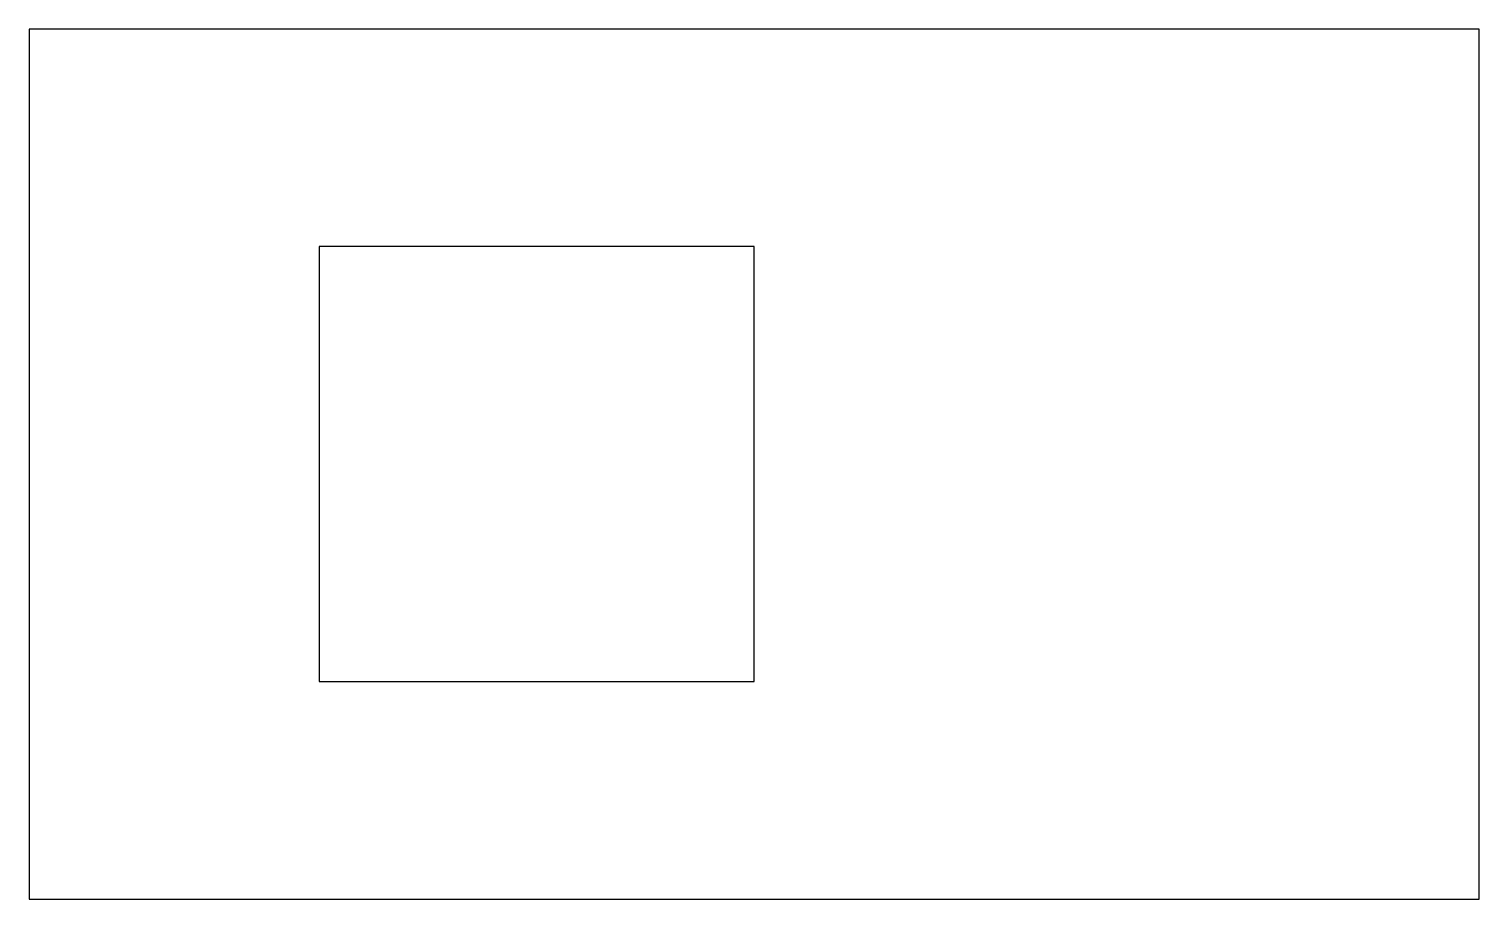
# Model space of a CAD drawing. Extents: x 0 to 10, y 0 to 6.
import ezdxf

# ---------------------------------------------------------------- set-up
doc = ezdxf.new("R2010")
doc.units = 0
doc.layers.add('INNER', color=7, linetype='Continuous')
doc.layers.add('OUTLINE', color=7, linetype='Continuous')

msp = doc.modelspace()

# ---------------------------------------------------------------- linework, layer by layer
at = {"layer": 'INNER'}
msp.add_lwpolyline([(2, 1.5), (5, 1.5), (5, 4.5), (2, 4.5)], close=True, dxfattribs=at)
at = {"layer": 'OUTLINE'}
msp.add_lwpolyline([(0, 0), (10, 0), (10, 6), (0, 6)], close=True, dxfattribs=at)

doc.saveas('drawing.dxf')
